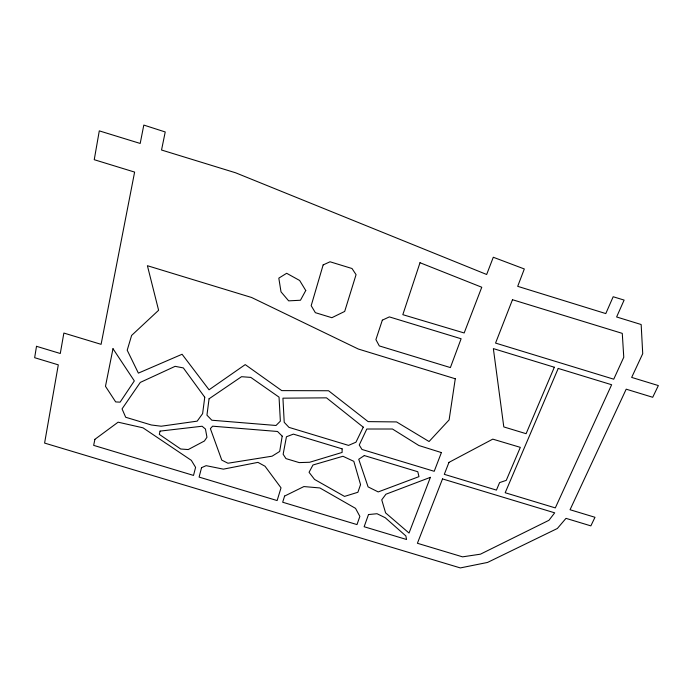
<?xml version="1.0" encoding="UTF-8"?>
<svg xmlns="http://www.w3.org/2000/svg" width="693" height="693" viewBox="0 0 693 693"><rect width="100%" height="100%" fill="white"/><g stroke="black" fill="none" stroke-linecap="round" stroke-linejoin="round"><path stroke-width="1.04" d="M342.125 448.856L342.108 452.442L309.684 462.257L299.203 462.603L285.958 458.601L283.142 454.244L286.443 436.763L293.39 434.121L342.125 448.856M204.756 397.236L202.616 413.652L197.184 421.145L161.2 426.221L151.334 424.991L125.684 417.255L122.055 408.887L140.307 382.406L175.13 366.337L183.333 367.922L204.756 397.236M209.061 398.796L206.947 415.176L211.841 420.227L276.022 425.476L280.362 421.145L279.045 397.141L250.797 377.399L241.536 376.697L209.061 398.796M455.275 378.768L449.107 419.906L429.062 441.528L396.552 421.924L368.113 421.621L328.56 390.748L281.748 390.618L245.235 364.613L209.052 389.795L182.077 354.262L138.383 373.12L127.2 350.216L131.618 335.438L158.61 310.273L147.401 265.705L251.602 297.488L358.29 349.021L455.275 378.768M36.504 346.309L34.65 357.701L58.299 364.856L44.595 443.078L460.325 567.922L487.543 562.439L557.354 528.49L565.99 518.355L590.852 525.874L594.984 517.281L570.053 509.736L626.195 389.18L652.711 397.28L658.35 385.568L631.669 377.416L642.723 353.681L641.164 324.523L616.614 316.97L624.116 300.086L613.175 296.743L605.795 313.582L517.697 286.33L524.324 268.971L493.295 257.25L486.659 274.489L235.559 172.774L161.538 150.017L165.229 131.965L143.806 125.078L140.194 143.451L99.29 130.873L94.239 159.702L134.615 172.089L101.091 344.334L63.869 333.056L60.282 353.499L36.504 346.309M282.198 436.131L279.703 451.446L272.098 456.176L227.945 463.236L221.769 460.1L210.377 428.629L212.612 426.186L277.521 431.479L282.198 436.131M94.872 439.345L93.668 445.374L193.52 475.415L195.591 467.368L191.337 460.36L142.992 427.824L118.113 422.184L94.872 439.345M112.994 348.709L105.475 386.304L115.679 401.923L120.114 402.157L134.329 380.907L112.994 348.709M160.057 431.107L159.295 434.355L180.717 449.012L188.236 449.558L204.409 440.999L206.956 437.257L205.449 429.028L202.061 426.238L160.057 431.107M201.55 467.688L199.099 477.087L277.131 500.563L281.02 487.837L265.021 466.233L257.952 462.37L223.371 469.152L206.107 465.661L201.55 467.688M323.146 264.917L311.183 305.691L315.358 312.673L331.852 317.706L344.69 311.434L356.063 274.662L352.009 268.512L330.033 261.781L323.146 264.917M284.589 496.075L282.683 502.234L356.982 524.584L359.866 516.406L355.535 508.359L319.88 487.95L303.898 486.564L284.589 496.075M382.328 320.166L375.909 339.613L379.296 345.911L450.389 367.576L461.114 338.764L389.345 316.892L382.328 320.166M420.001 262.716L402.824 314.674L464.171 332.969L481.765 287.24L420.001 262.716M360.551 484.615L357.891 492.273L344.516 496.405L314.544 479.426L309.052 472.305L312.959 465.003L342.94 456.271L353.828 461.347L360.551 484.615M368.494 514.553L364.137 526.741L406.557 539.5L405.864 535.94L385.204 517.697L377.035 513.721L368.494 514.553M430.396 477.338L409.035 533.047L385.603 512.889L381.739 499.826L385.923 494.222L430.396 477.338M441.406 452.581L434.208 471.301L361.963 449.454L359.243 445.01L366.814 429.01L392.455 429.01L418.875 445.521L441.406 452.581M442.515 478.915L417.403 543.277L462.543 556.851L480.457 554.175L548.951 520.287L554.695 512.829L442.515 478.915M448.969 462.378L444.3 474.333L496.439 490.098L499.592 482.605L506.254 480.362L520.322 447.357L492.775 439.137L448.969 462.378M512.482 299.714L495.556 343.078L613.738 379.192L623.769 357.25L622.279 333.376L512.482 299.714M554.322 367.229L526.108 433.697L503.802 426.923L493.355 348.605L554.322 367.229M558.22 368.425L505.18 492.74L555.31 507.908L611.633 384.736L558.22 368.425M363.262 427.165L355.951 442.195L348.536 445.391L288.998 427.382L284.217 422.314L282.935 398.172L326.498 397.843L363.262 427.165M305.76 290.523L300.467 300.242L288.66 300.857L281.011 291.84L278.811 278.136L286.659 273.285L299.653 280.483L305.76 290.523M364.31 455.57L358.74 459.26L368.087 486.884L378.196 491.926L418.97 476.637L417.784 471.734L364.31 455.57"/></g></svg>
